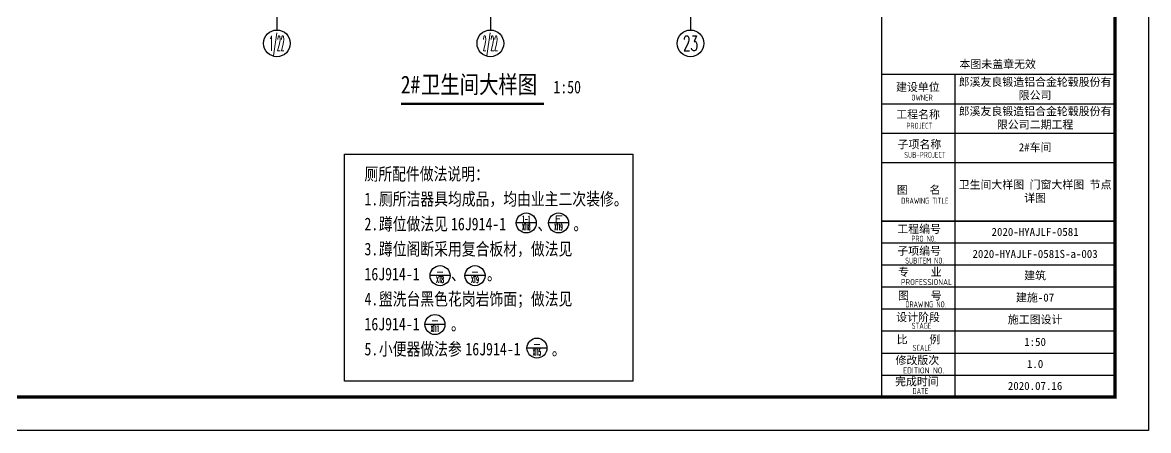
# Model space of a CAD drawing. Extents: x 13898408 to 14113608, y -853943 to -68012.
# Drawn here: x 14091728 to 14108608, y -853943 to -847825 of the extents above; entities that cross this region are included whole.
import ezdxf
from ezdxf.enums import TextEntityAlignment as Align

# ---------------------------------------------------------------- set-up
doc = ezdxf.new("R2010")
doc.units = 0
doc.header["$LTSCALE"] = 1000
doc.header["$MEASUREMENT"] = 0
for name, color, linetype in [('AXIS', 3, 'Continuous'), ('AXIS_TEXT', 7, 'Continuous'), ('DIM_SYMB', 3, 'Continuous'), ('PUB_TEXT', 7, 'Continuous'), ('PUB_TITLE', 4, 'Continuous'), ('TK', 4, 'Continuous')]:
    doc.layers.add(name, color=color, linetype=linetype)
doc.styles.add('_TCH_AXIS', font='COMPLEX', dxfattribs={"bigfont": 'GBCBIG'})
doc.styles.add('COMPLEX', font='COMPLEX')
doc.styles.add('TSSD_REIN', font='tssdeng.shx', dxfattribs={"width": 0.7, "bigfont": 'tssdchn.shx'})
doc.styles.add('YAYA', font='', dxfattribs={"width": 0.8, "height": 1})
doc.styles.add('图签宋体', font='', dxfattribs={"height": 300})
doc.styles.add('宋体', font='', dxfattribs={"width": 0.8})
doc.styles.get('YAYA').set_extended_font_data('SimSun')
doc.styles.get('图签宋体').set_extended_font_data('NSimSun')
doc.styles.get('宋体').set_extended_font_data('SimSun')

# ---------------------------------------------------------------- blocks, each defined once
blk = doc.blocks.new('RTWERTWER')
blk.add_lwpolyline([(16749709, -277527), (16754031, -277527), (16754031, -280929), (16749709, -280929)], close=True)
at = {"layer": 'AXIS'}
for p, q in [((16752586, -278559), (16752286, -278559)), ((16753070, -278559), (16752770, -278559)), ((16751293, -279349), (16750993, -279349)), ((16751817, -279349), (16751517, -279349)), ((16751217, -280082), (16750917, -280082)), ((16752746, -280435), (16752446, -280435))]:
    blk.add_line(p, q, dxfattribs=at)
for centre in [(16752436, -278559), (16752920, -278559), (16751143, -279349), (16751667, -279349), (16751067, -280082), (16752596, -280435)]:
    blk.add_circle(centre, 150, dxfattribs=at)
at = {"layer": 'AXIS_TEXT', "style": '_TCH_AXIS'}
for s, width, p, p2 in [('1-1', 0.525, (16752375, -278547), (16752496, -278547)), ('F', 1.640625, (16752859, -278547), (16752980, -278547)), ('XT18', 0.386029, (16752375, -278668), (16752496, -278668)), ('XT19', 0.386029, (16752859, -278668), (16752980, -278668)), ('XT8', 0.495283, (16751082, -279458), (16751203, -279458)), ('-', 1.458333, (16751082, -279337), (16751203, -279337)), ('XT9', 0.495283, (16751606, -279458), (16751727, -279458)), ('-', 1.458333, (16751606, -279337), (16751727, -279337)), ('-', 1.458333, (16751006, -280070), (16751127, -280070)), ('XT11', 0.416667, (16751006, -280191), (16751127, -280191)), ('XT15', 0.386029, (16752535, -280544), (16752656, -280544)), ('-', 1.458333, (16752535, -280423), (16752656, -280423))]:
    blk.add_text(s, height=96.6, dxfattribs=dict(at, width=width)).set_placement(p, p2, align=Align.FIT)
at = {"layer": 'PUB_TEXT', "style": '宋体', "width": 0.8}
for s, height, p in [('厕所配件做法说明：', 189.9, (16750010, -277919)), ('1.', 189.9, (16750010, -278294)), ('厕所洁器具均成品，均由业主二次装修。', 189.87, (16750226, -278294)), ('2.', 189.9, (16750010, -278669)), ('蹲位做法见', 189.9, (16750226, -278669)), ('16J914-1', 189.9, (16751307, -278669)), ('、', 190, (16752603, -278669)), ('。', 190, (16753143, -278669)), ('3.', 189.9, (16750010, -279044)), ('蹲位阁断采用复合板材，做法见', 189.87, (16750226, -279044)), ('16J914-1', 189.9, (16750010, -279419)), ('、', 190, (16751307, -279419)), ('。', 190, (16751847, -279419)), ('4.', 189.9, (16750010, -279794)), ('盥洗台黑色花岗岩饰面；做法见', 189.87, (16750226, -279794)), ('16J914-1', 189.9, (16750010, -280169)), ('。', 190, (16751307, -280169)), ('5.', 189.9, (16750010, -280544)), ('小便器做法参', 189.9, (16750226, -280544)), ('16J914-1', 189.9, (16751523, -280544)), ('。', 190, (16752819, -280544))]:
    blk.add_text(s, height=height, dxfattribs=at).set_placement(p)
blk = doc.blocks.new('GeYuanFrame_83466021', base_point=(20.09, 4.53))
at = {"layer": 'PUB_TITLE'}
blk.add_lwpolyline([(803.09, 14.53), (803.09, 111.33)], dxfattribs=at)
at = {"layer": 'TK'}
for p, q in [((781.09, 102.53), (851.09, 102.53)), ((781.09, 93.73), (851.09, 93.73)), ((781.09, 84.93), (803.09, 84.93)), ((781.09, 84.93), (851.09, 84.93)), ((781.09, 67.37), (851.09, 67.37)), ((781.09, 67.33), (851.09, 67.33)), ((781.09, 60.77), (851.09, 60.77)), ((781.09, 54.17), (851.09, 54.17)), ((781.09, 47.57), (851.09, 47.57)), ((781.09, 40.97), (851.09, 40.97)), ((781.09, 34.37), (851.09, 34.37)), ((781.09, 27.77), (851.09, 27.77)), ((781.09, 21.17), (851.09, 21.17)), ((781.09, 14.53), (851.09, 14.53))]:
    blk.add_line(p, q, dxfattribs=at)
blk.add_lwpolyline([(20.09, 4.53), (20.09, 598.53), (861.09, 598.53), (861.09, 4.53)], close=True, dxfattribs=at)
at = {"layer": 'TK', "const_width": 1}
blk.add_lwpolyline([(45.09, 588.53), (851.09, 588.53), (851.09, 14.53), (45.09, 14.53)], close=True, dxfattribs=at)
at = {"layer": 'TK'}
for points, const_width in [([(781.09, 588.53), (781.09, 14.53)], 0.4), ([(781.09, 111.33), (851.09, 111.33)], 0.35), ([(781.09, 67.37), (851.09, 67.37)], 0.35)]:
    blk.add_lwpolyline(points, dxfattribs=dict(at, const_width=const_width))
at = {"layer": 'TK', "style": '图签宋体'}
for s, p in [('本图未盖章无效', (804.43, 113.2)), ('建设单位', (785.39, 106.33)), ('工程名称', (785.47, 98.12)), ('子项名称', (785.85, 89.14)), ('图    名', (785.63, 75.5)), ('工程编号', (785.77, 63.77)), ('子项编号', (785.77, 57.19)), ('专    业', (786.01, 50.88)), ('图    号', (786.02, 43.77)), ('设计阶段', (785.45, 37.32)), ('比    例', (785.59, 30.63)), ('修改版次', (785.24, 24.41)), ('完成时间', (785.11, 18.02))]:
    blk.add_text(s, height=2.4, dxfattribs=at).set_placement(p)
at = {"layer": 'TK', "style": 'TSSD_REIN'}
for s, width, p in [('OWNER', 0.7, (789.98, 103.48)), ('PROJECT', 0.7, (788.52, 95.02)), ('SUB-PROJECT', 0.7, (787.86, 86.3)), ('DRAWING TITLE', 0.7, (786.97, 72.53)), ('PRO N0.', 0.7, (790.01, 61.15)), ('SUBITEM NO.', 0.7, (788.15, 54.58)), ('PROFESSIONAL', 0.8, (786.88, 48.15)), ('DRAWING NO.', 0.7, (788.19, 41.45)), ('STAGE', 0.7, (790.09, 35.03)), ('SCALE', 0.7, (790.38, 28.42)), ('EDITION NO.', 0.8, (787.53, 21.64)), ('DATE', 0.7, (790.33, 15.45))]:
    blk.add_text(s, height=1.8, dxfattribs=dict(at, width=width)).set_placement(p)
at = {"layer": 'TK', "char_height": 2.4, "width": 48, "attachment_point": 5, "style": '图签宋体'}
for s, insert in [('郎溪友良锻造铝合金轮毂股份有限公司', (827.09, 106.93)), ('郎溪友良锻造铝合金轮毂股份有限公司二期工程', (827.09, 98.13)), ('2#车间', (827.09, 89.33)), ('卫生间大样图 门窗大样图 节点详图', (827.09, 76.13)), ('2020-HYAJLF-0581', (827.09, 64.07)), ('2020-HYAJLF-0581S-a-003', (827.09, 57.47)), ('建筑', (827.09, 50.87)), ('建施-07', (827.09, 44.27)), ('施工图设计', (827.09, 37.67)), ('1:50', (827.09, 31.07)), ('1.0', (827.09, 24.47)), ('2020.07.16', (827.09, 17.88))]:
    blk.add_mtext(s, dxfattribs=dict(at, insert=insert))
blk = doc.blocks.new('_AXISO')
blk.add_circle((0, 0), 0.5)
at = {"layer": 'AXIS_TEXT', "style": 'COMPLEX', "width": 1.041667}
blk.add_attdef('A', text='', height=0.56, dxfattribs=at).set_placement((-0.25, -0.28), (0.25, -0.28), align=Align.FIT)

msp = doc.modelspace()

# ---------------------------------------------------------------- linework, layer by layer
at = {"layer": 'AXIS'}
for p, q in [((14095541.8, -846637.4), (14095541.8, -847937.4)), ((14098741.8, -846637.4), (14098741.8, -847937.4)), ((14101741.8, -846637.4), (14101741.8, -847937.4))]:
    msp.add_line(p, q, dxfattribs=at)
at = {"layer": 'DIM_SYMB', "const_width": 35}
msp.add_lwpolyline([(14097400, -849046), (14099546.9, -849046)], dxfattribs=at)

# ---------------------------------------------------------------- block references
at = {"xscale": 50, "yscale": 50, "zscale": 50}
msp.add_blockref('GeYuanFrame_83466021', (14066558, -853943.1), dxfattribs=at)
msp.add_blockref('RTWERTWER', (-2653155.7, -572272.3))
at = {"layer": 'AXIS'}
ref = msp.add_blockref('_AXISO', (14095541.8, -848137.4), dxfattribs=dict(at, xscale=400, yscale=400, zscale=400))
ref.add_attrib('A', '1/22', dxfattribs={"layer": 'AXIS_TEXT', "ltscale": 0.5, "height": 226.27, "style": '_TCH_AXIS', "width": 0.295775}).set_placement((14095428.6, -848250.6), (14095654.9, -848250.6), align=Align.FIT)
ref = msp.add_blockref('_AXISO', (14098741.8, -848137.4), dxfattribs=dict(at, xscale=400, yscale=400, zscale=400))
ref.add_attrib('A', '2/22', dxfattribs={"layer": 'AXIS_TEXT', "ltscale": 0.5, "height": 226.27, "style": '_TCH_AXIS', "width": 0.276316}).set_placement((14098628.6, -848250.6), (14098854.9, -848250.6), align=Align.FIT)
ref = msp.add_blockref('_AXISO', (14101741.8, -848137.4), dxfattribs=dict(at, xscale=400, yscale=400, zscale=400))
ref.add_attrib('A', '23', dxfattribs={"layer": 'AXIS_TEXT', "ltscale": 0.5, "height": 226.27, "style": '_TCH_AXIS', "width": 0.617647}).set_placement((14101628.6, -848250.6), (14101854.9, -848250.6), align=Align.FIT)

# ---------------------------------------------------------------- texts
at = {"layer": 'PUB_TEXT', "style": 'YAYA', "width": 0.8}
for s, height, p in [('2#', 265.82, (14097400, -848887.4)), ('卫生间大样图', 265.82, (14097702.4, -848887.4)), ('1:50', 189.87, (14099686.9, -848887.4))]:
    msp.add_text(s, height=height, dxfattribs=at).set_placement(p)

doc.saveas('drawing.dxf')
